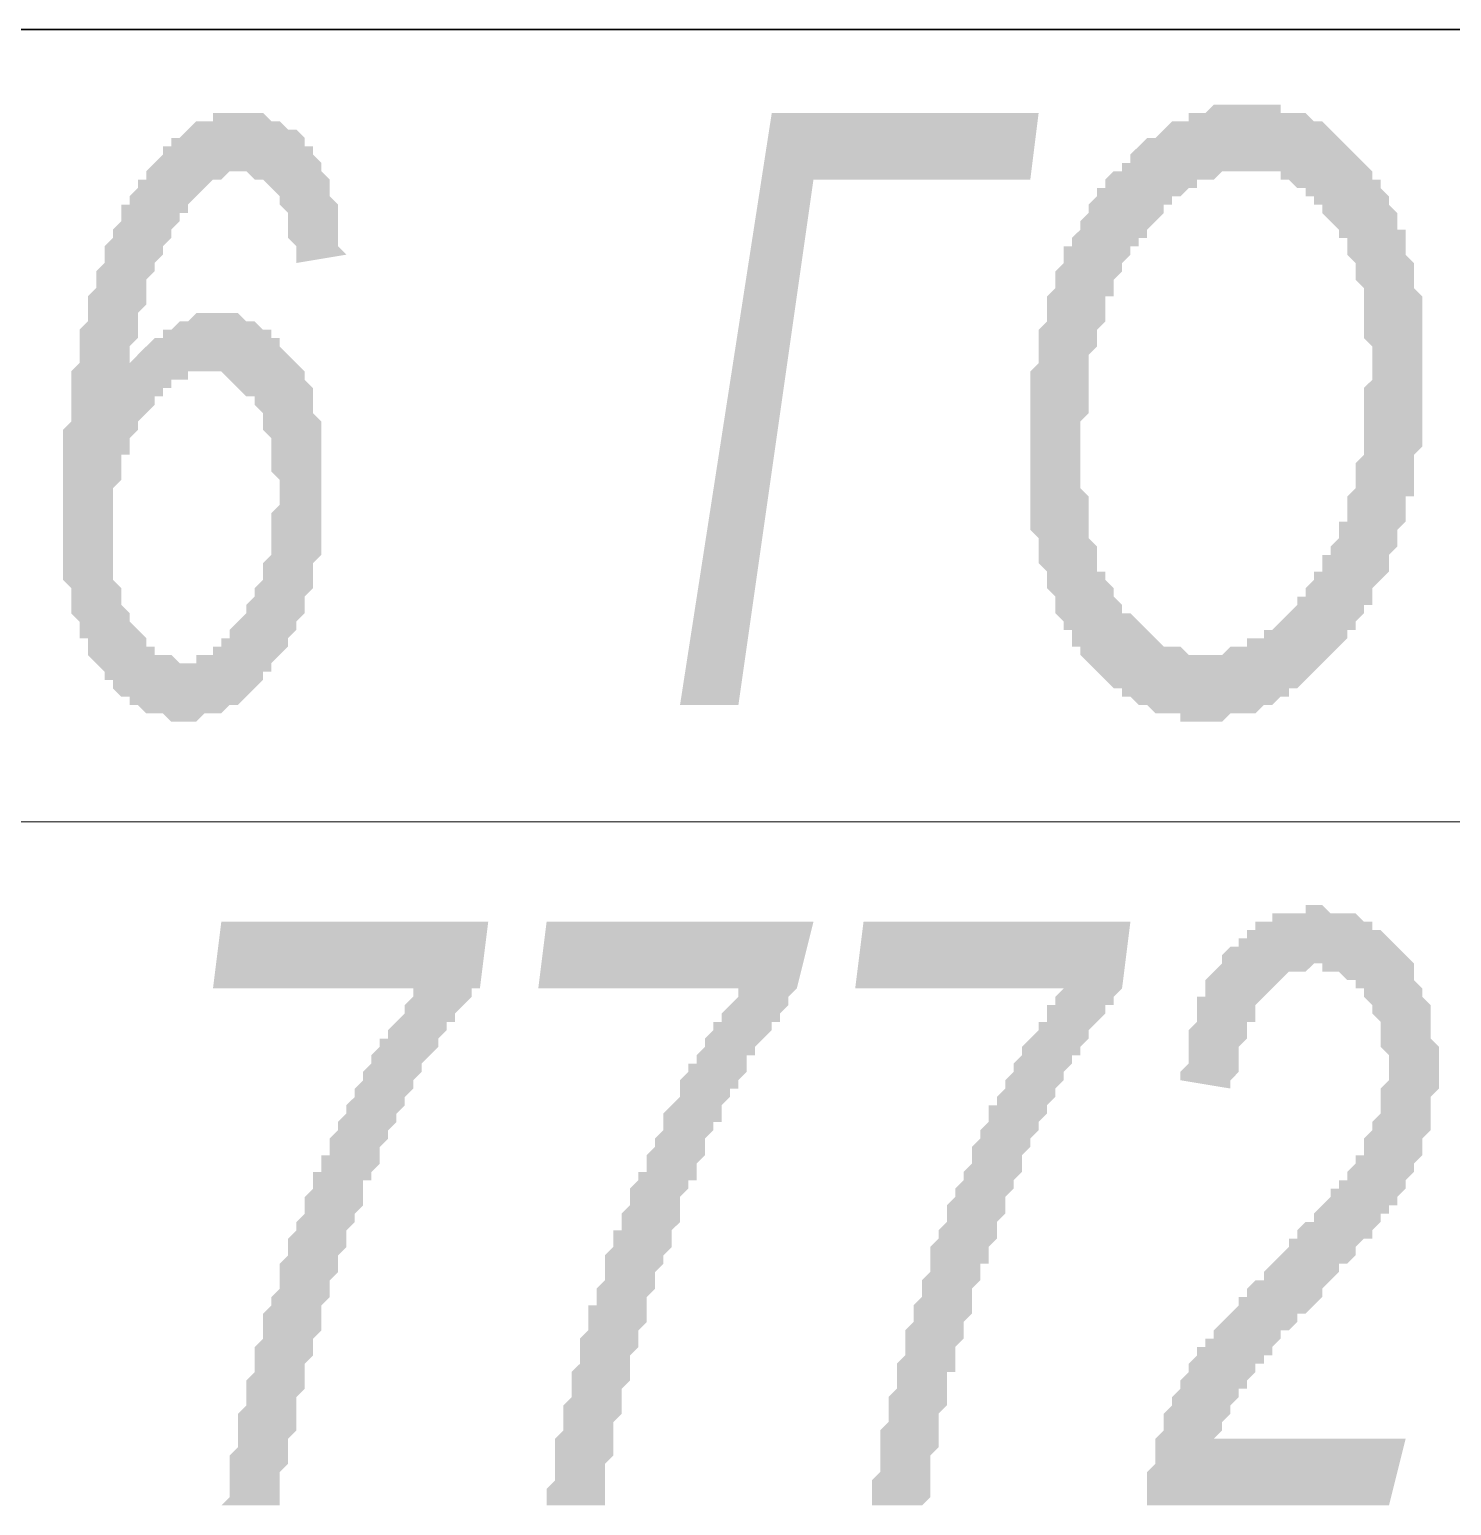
# Model space of a CAD drawing. Header units: millimetres. Extents: x 1372 to 666090, y 1285 to 31551.
# Drawn here: x 629435 to 630146, y 26749 to 27487 of the extents above; entities that cross this region are included whole.
import ezdxf

# ---------------------------------------------------------------- set-up
doc = ezdxf.new("R2010")
doc.units = ezdxf.units.MM
doc.layers.add('PDF _0', color=7, linetype='Continuous')
doc.layers.add('PDF _Аннотация - Текст_Ном._пера__1', color=7, linetype='Continuous')

msp = doc.modelspace()

# ---------------------------------------------------------------- hatches: boundary and pattern name
at = {"layer": 'PDF _Аннотация - Текст_Ном._пера__1', "transparency": 33554559}
h = msp.add_hatch(color=256, dxfattribs=at)
h.paths.add_polyline_path([(629485.05, 27320.17), (629489.22, 27324.35), (629489.22, 27324.35), (629493.39, 27328.52), (629493.39, 27328.52), (629497.56, 27332.69), (629501.73, 27332.69), (629501.73, 27336.86), (629505.91, 27336.86), (629505.91, 27336.86), (629510.08, 27341.03), (629514.25, 27341.03), (629514.25, 27341.03), (629518.42, 27345.2), (629522.59, 27345.2), (629522.59, 27345.2), (629526.76, 27345.2), (629526.76, 27345.2), (629530.93, 27345.2), (629535.1, 27345.2), (629535.1, 27345.2), (629539.28, 27345.2), (629543.45, 27341.03), (629543.45, 27341.03), (629547.62, 27341.03), (629551.79, 27336.86), (629551.79, 27336.86), (629555.96, 27336.86), (629555.96, 27332.69), (629560.13, 27332.69), (629560.13, 27328.52), (629564.3, 27324.35), (629564.3, 27324.35), (629568.48, 27320.17), (629568.48, 27320.17), (629572.65, 27316), (629572.65, 27311.83), (629572.65, 27311.83), (629576.82, 27307.66), (629576.82, 27303.49), (629576.82, 27299.32), (629576.82, 27295.15), (629580.99, 27290.97), (629580.99, 27286.8), (629580.99, 27282.63), (629580.99, 27282.63), (629580.99, 27278.46), (629580.99, 27270.12), (629580.99, 27265.95), (629580.99, 27261.78), (629580.99, 27261.78), (629580.99, 27253.43), (629580.99, 27249.26), (629580.99, 27245.09), (629580.99, 27240.92), (629580.99, 27240.92), (629580.99, 27236.75), (629580.99, 27232.58), (629580.99, 27228.4), (629580.99, 27224.23), (629576.82, 27220.06), (629576.82, 27215.89), (629576.82, 27211.72), (629576.82, 27207.55), (629572.65, 27203.38), (629572.65, 27199.2), (629572.65, 27199.2), (629572.65, 27195.03), (629568.48, 27190.86), (629568.48, 27186.69), (629564.3, 27182.52), (629564.3, 27182.52), (629564.3, 27178.35), (629560.13, 27174.18), (629560.13, 27174.18), (629555.96, 27170), (629555.96, 27165.83), (629551.79, 27165.83), (629551.79, 27161.66), (629547.62, 27157.49), (629547.62, 27157.49), (629543.45, 27153.32), (629543.45, 27153.32), (629539.28, 27149.15), (629535.1, 27149.15), (629535.1, 27149.15), (629530.93, 27144.98), (629530.93, 27144.98), (629526.76, 27144.98), (629522.59, 27144.98), (629522.59, 27144.98), (629518.42, 27140.8), (629514.25, 27140.8), (629514.25, 27140.8), (629510.08, 27140.8), (629510.08, 27140.8), (629505.91, 27140.8), (629501.73, 27144.98), (629501.73, 27144.98), (629497.56, 27144.98), (629493.39, 27144.98), (629493.39, 27144.98), (629489.22, 27149.15), (629485.05, 27149.15), (629485.05, 27153.32), (629480.88, 27153.32), (629480.88, 27153.32), (629476.71, 27157.49), (629476.71, 27161.66), (629472.53, 27161.66), (629472.53, 27165.83), (629468.36, 27170), (629468.36, 27170), (629468.36, 27170), (629464.19, 27174.18), (629464.19, 27178.35), (629464.19, 27182.52), (629460.02, 27182.52), (629460.02, 27186.69), (629460.02, 27190.86), (629455.85, 27195.03), (629455.85, 27199.2), (629455.85, 27199.2), (629455.85, 27203.38), (629455.85, 27207.55), (629451.68, 27211.72), (629451.68, 27215.89), (629451.68, 27220.06), (629451.68, 27224.23), (629451.68, 27228.4), (629451.68, 27236.75), (629451.68, 27240.92), (629451.68, 27245.09), (629451.68, 27245.09), (629451.68, 27249.26), (629451.68, 27253.43), (629451.68, 27257.6), (629451.68, 27261.78), (629451.68, 27265.95), (629451.68, 27270.12), (629451.68, 27274.29), (629451.68, 27278.46), (629451.68, 27282.63), (629451.68, 27286.8), (629455.85, 27290.97), (629455.85, 27295.15), (629455.85, 27299.32), (629455.85, 27303.49), (629455.85, 27307.66), (629455.85, 27311.83), (629455.85, 27316), (629460.02, 27320.17), (629460.02, 27324.35), (629460.02, 27328.52), (629460.02, 27332.69), (629460.02, 27336.86), (629464.19, 27341.03), (629464.19, 27345.2), (629464.19, 27349.37), (629464.19, 27353.55), (629468.36, 27357.72), (629468.36, 27361.89), (629468.36, 27366.06), (629468.36, 27366.06), (629472.53, 27370.23), (629472.53, 27374.4), (629472.53, 27378.57), (629476.71, 27382.75), (629476.71, 27386.92), (629476.71, 27386.92), (629480.88, 27391.09), (629480.88, 27395.26), (629480.88, 27399.43), (629485.05, 27399.43), (629485.05, 27403.6), (629489.22, 27407.77), (629489.22, 27411.95), (629493.39, 27411.95), (629493.39, 27416.12), (629497.56, 27420.29), (629497.56, 27420.29), (629501.73, 27424.46), (629501.73, 27428.63), (629505.91, 27428.63), (629505.91, 27432.8), (629510.08, 27432.8), (629510.08, 27432.8), (629514.25, 27436.97), (629514.25, 27436.97), (629518.42, 27441.14), (629518.42, 27441.14), (629522.59, 27441.14), (629526.76, 27441.14), (629526.76, 27445.32), (629530.93, 27445.32), (629535.1, 27445.32), (629539.28, 27445.32), (629539.28, 27445.32), (629543.45, 27445.32), (629543.45, 27445.32), (629547.62, 27445.32), (629551.79, 27445.32), (629551.79, 27445.32), (629555.96, 27441.14), (629560.13, 27441.14), (629560.13, 27441.14), (629564.3, 27436.97), (629568.48, 27436.97), (629568.48, 27436.97), (629572.65, 27432.8), (629572.65, 27428.63), (629576.82, 27428.63), (629576.82, 27428.63), (629576.82, 27424.46), (629580.99, 27420.29), (629580.99, 27420.29), (629580.99, 27416.12), (629585.16, 27411.95), (629585.16, 27407.77), (629585.16, 27403.6), (629589.33, 27399.43), (629589.33, 27399.43), (629589.33, 27395.26), (629589.33, 27391.09), (629589.33, 27386.92), (629589.33, 27378.57), (629593.5, 27374.4), (629593.5, 27374.4), (629568.48, 27370.23), (629568.48, 27374.4), (629568.48, 27378.57), (629564.3, 27382.75), (629564.3, 27386.92), (629564.3, 27391.09), (629564.3, 27395.26), (629560.13, 27399.43), (629560.13, 27399.43), (629560.13, 27403.6), (629560.13, 27403.6), (629555.96, 27407.77), (629555.96, 27407.77), (629551.79, 27411.95), (629547.62, 27411.95), (629547.62, 27411.95), (629543.45, 27416.12), (629539.28, 27416.12), (629539.28, 27416.12), (629539.28, 27416.12), (629535.1, 27416.12), (629530.93, 27411.95), (629530.93, 27411.95), (629526.76, 27411.95), (629522.59, 27407.77), (629522.59, 27407.77), (629518.42, 27403.6), (629518.42, 27403.6), (629514.25, 27399.43), (629514.25, 27395.26), (629510.08, 27395.26), (629510.08, 27391.09), (629505.91, 27386.92), (629505.91, 27386.92), (629505.91, 27382.75), (629501.73, 27378.57), (629501.73, 27374.4), (629497.56, 27370.23), (629497.56, 27366.06), (629497.56, 27366.06), (629493.39, 27361.89), (629493.39, 27357.72), (629493.39, 27353.55), (629493.39, 27349.37), (629489.22, 27345.2), (629489.22, 27341.03), (629489.22, 27336.86), (629489.22, 27332.69), (629485.05, 27328.52), (629485.05, 27324.35), (629485.05, 27320.17), (629485.05, 27320.17)], flags=0)
h.paths.add_polyline_path([(629476.71, 27232.58), (629476.71, 27228.4), (629476.71, 27224.23), (629476.71, 27220.06), (629476.71, 27215.89), (629476.71, 27211.72), (629480.88, 27207.55), (629480.88, 27203.38), (629480.88, 27199.2), (629485.05, 27195.03), (629485.05, 27190.86), (629485.05, 27190.86), (629489.22, 27186.69), (629489.22, 27186.69), (629493.39, 27182.52), (629493.39, 27178.35), (629497.56, 27178.35), (629497.56, 27174.18), (629501.73, 27174.18), (629505.91, 27174.18), (629505.91, 27174.18), (629510.08, 27170), (629510.08, 27170), (629510.08, 27170), (629514.25, 27170), (629518.42, 27170), (629518.42, 27174.18), (629522.59, 27174.18), (629526.76, 27174.18), (629526.76, 27178.35), (629530.93, 27178.35), (629530.93, 27182.52), (629535.1, 27182.52), (629535.1, 27186.69), (629539.28, 27190.86), (629539.28, 27190.86), (629543.45, 27195.03), (629543.45, 27199.2), (629547.62, 27203.38), (629547.62, 27203.38), (629547.62, 27207.55), (629551.79, 27211.72), (629551.79, 27211.72), (629551.79, 27215.89), (629551.79, 27220.06), (629555.96, 27224.23), (629555.96, 27228.4), (629555.96, 27232.58), (629555.96, 27236.75), (629555.96, 27240.92), (629555.96, 27245.09), (629560.13, 27249.26), (629560.13, 27253.43), (629560.13, 27257.6), (629560.13, 27261.78), (629555.96, 27265.95), (629555.96, 27270.12), (629555.96, 27274.29), (629555.96, 27278.46), (629555.96, 27282.63), (629555.96, 27282.63), (629551.79, 27286.8), (629551.79, 27290.97), (629551.79, 27295.15), (629547.62, 27299.32), (629547.62, 27299.32), (629547.62, 27303.49), (629543.45, 27303.49), (629539.28, 27307.66), (629539.28, 27307.66), (629535.1, 27311.83), (629535.1, 27311.83), (629530.93, 27316), (629526.76, 27316), (629526.76, 27316), (629522.59, 27316), (629522.59, 27316), (629518.42, 27316), (629518.42, 27316), (629514.25, 27316), (629514.25, 27311.83), (629510.08, 27311.83), (629505.91, 27311.83), (629505.91, 27307.66), (629501.73, 27307.66), (629501.73, 27303.49), (629497.56, 27303.49), (629497.56, 27299.32), (629493.39, 27295.15), (629489.22, 27290.97), (629489.22, 27290.97), (629489.22, 27290.97), (629489.22, 27286.8), (629485.05, 27282.63), (629485.05, 27278.46), (629485.05, 27274.29), (629480.88, 27274.29), (629480.88, 27270.12), (629480.88, 27265.95), (629480.88, 27261.78), (629476.71, 27257.6), (629476.71, 27253.43), (629476.71, 27249.26), (629476.71, 27245.09), (629476.71, 27240.92), (629476.71, 27236.75), (629476.71, 27232.58), (629476.71, 27232.58)], flags=0)
for points in [[(629806.25, 27445.32), (629939.73, 27445.32), (629935.56, 27411.95), (629827.1, 27411.95), (629789.56, 27149.15), (629760.36, 27149.15)], [(629993.96, 26748.69), (629993.96, 26752.87), (629993.96, 26757.04), (629993.96, 26761.21), (629993.96, 26765.38), (629998.13, 26769.55), (629998.13, 26773.72), (629998.13, 26777.89), (629998.13, 26782.06), (630002.3, 26786.24), (630002.3, 26790.41), (630002.3, 26790.41), (630002.3, 26794.58), (630006.47, 26798.75), (630006.47, 26798.75), (630006.47, 26802.92), (630010.64, 26807.09), (630010.64, 26811.26), (630014.81, 26815.44), (630014.81, 26815.44), (630014.81, 26819.61), (630018.99, 26823.78), (630018.99, 26827.95), (630023.16, 26827.95), (630023.16, 26827.95), (630023.16, 26832.12), (630027.33, 26832.12), (630027.33, 26836.29), (630027.33, 26836.29), (630031.5, 26840.46), (630031.5, 26840.46), (630035.67, 26844.64), (630035.67, 26844.64), (630039.84, 26848.81), (630039.84, 26852.98), (630044.01, 26852.98), (630044.01, 26857.15), (630048.19, 26861.32), (630052.36, 26861.32), (630052.36, 26865.49), (630056.53, 26869.66), (630060.7, 26873.84), (630064.87, 26878.01), (630064.87, 26882.18), (630069.04, 26882.18), (630069.04, 26886.35), (630073.21, 26890.52), (630077.39, 26890.52), (630077.39, 26894.69), (630081.56, 26898.86), (630081.56, 26898.86), (630085.73, 26903.04), (630085.73, 26907.21), (630089.9, 26907.21), (630089.9, 26911.38), (630094.07, 26911.38), (630094.07, 26915.55), (630094.07, 26915.55), (630098.24, 26919.72), (630098.24, 26923.89), (630102.41, 26923.89), (630102.41, 26928.06), (630102.41, 26932.24), (630106.59, 26936.41), (630106.59, 26940.58), (630106.59, 26940.58), (630110.76, 26944.75), (630110.76, 26944.75), (630110.76, 26948.92), (630110.76, 26953.09), (630110.76, 26957.26), (630114.93, 26961.43), (630114.93, 26965.61), (630114.93, 26969.78), (630114.93, 26973.95), (630110.76, 26978.12), (630110.76, 26982.29), (630110.76, 26986.46), (630110.76, 26986.46), (630110.76, 26990.63), (630106.59, 26994.81), (630106.59, 26998.98), (630102.41, 27003.15), (630102.41, 27003.15), (630102.41, 27007.32), (630098.24, 27007.32), (630098.24, 27011.49), (630094.07, 27011.49), (630089.9, 27015.66), (630089.9, 27015.66), (630085.73, 27015.66), (630081.56, 27015.66), (630081.56, 27019.83), (630077.39, 27019.83), (630073.21, 27015.66), (630073.21, 27015.66), (630069.04, 27015.66), (630069.04, 27015.66), (630064.87, 27015.66), (630060.7, 27011.49), (630060.7, 27011.49), (630056.53, 27007.32), (630056.53, 27007.32), (630052.36, 27003.15), (630052.36, 27003.15), (630048.19, 26998.98), (630048.19, 26994.81), (630048.19, 26990.63), (630044.01, 26990.63), (630044.01, 26986.46), (630044.01, 26982.29), (630039.84, 26978.12), (630039.84, 26973.95), (630039.84, 26969.78), (630039.84, 26965.61), (630035.67, 26961.43), (630035.67, 26957.26), (630010.64, 26961.43), (630010.64, 26965.61), (630014.81, 26969.78), (630014.81, 26973.95), (630014.81, 26978.12), (630014.81, 26982.29), (630014.81, 26986.46), (630018.99, 26990.63), (630018.99, 26994.81), (630018.99, 26998.98), (630018.99, 27003.15), (630023.16, 27003.15), (630023.16, 27007.32), (630023.16, 27011.49), (630027.33, 27015.66), (630027.33, 27015.66), (630031.5, 27019.83), (630031.5, 27024.01), (630031.5, 27024.01), (630035.67, 27028.18), (630039.84, 27028.18), (630039.84, 27032.35), (630044.01, 27032.35), (630044.01, 27036.52), (630048.19, 27036.52), (630048.19, 27040.69), (630052.36, 27040.69), (630056.53, 27040.69), (630056.53, 27044.86), (630060.7, 27044.86), (630064.87, 27044.86), (630064.87, 27044.86), (630069.04, 27044.86), (630073.21, 27044.86), (630073.21, 27049.03), (630077.39, 27049.03), (630081.56, 27049.03), (630085.73, 27044.86), (630085.73, 27044.86), (630089.9, 27044.86), (630094.07, 27044.86), (630094.07, 27044.86), (630098.24, 27044.86), (630102.41, 27040.69), (630102.41, 27040.69), (630106.59, 27040.69), (630106.59, 27036.52), (630110.76, 27036.52), (630110.76, 27036.52), (630114.93, 27032.35), (630119.1, 27028.18), (630119.1, 27028.18), (630123.27, 27024.01), (630123.27, 27024.01), (630127.44, 27019.83), (630127.44, 27015.66), (630127.44, 27011.49), (630131.61, 27007.32), (630131.61, 27007.32), (630131.61, 27003.15), (630135.79, 26998.98), (630135.79, 26994.81), (630135.79, 26990.63), (630135.79, 26986.46), (630135.79, 26982.29), (630139.96, 26978.12), (630139.96, 26973.95), (630139.96, 26973.95), (630139.96, 26969.78), (630139.96, 26969.78), (630139.96, 26965.61), (630139.96, 26961.43), (630139.96, 26957.26), (630135.79, 26953.09), (630135.79, 26948.92), (630135.79, 26944.75), (630135.79, 26940.58), (630135.79, 26936.41), (630131.61, 26932.24), (630131.61, 26928.06), (630131.61, 26928.06), (630131.61, 26923.89), (630127.44, 26919.72), (630127.44, 26915.55), (630123.27, 26911.38), (630123.27, 26911.38), (630123.27, 26911.38), (630123.27, 26907.21), (630123.27, 26907.21), (630119.1, 26903.04), (630119.1, 26903.04), (630119.1, 26898.86), (630114.93, 26898.86), (630114.93, 26894.69), (630110.76, 26894.69), (630110.76, 26890.52), (630110.76, 26890.52), (630106.59, 26886.35), (630106.59, 26882.18), (630102.41, 26882.18), (630098.24, 26878.01), (630098.24, 26873.84), (630094.07, 26869.66), (630089.9, 26869.66), (630089.9, 26865.49), (630085.73, 26861.32), (630081.56, 26857.15), (630081.56, 26852.98), (630077.39, 26848.81), (630073.21, 26844.64), (630069.04, 26844.64), (630069.04, 26840.46), (630064.87, 26836.29), (630060.7, 26836.29), (630060.7, 26832.12), (630056.53, 26827.95), (630056.53, 26823.78), (630052.36, 26823.78), (630052.36, 26819.61), (630048.19, 26819.61), (630048.19, 26815.44), (630044.01, 26811.26), (630044.01, 26811.26), (630044.01, 26807.09), (630039.84, 26807.09), (630039.84, 26802.92), (630035.67, 26798.75), (630035.67, 26794.58), (630031.5, 26790.41), (630031.5, 26790.41), (630031.5, 26786.24), (630027.33, 26782.06), (630123.27, 26782.06), (630114.93, 26748.69)], [(629530.93, 26748.69), (629535.1, 26752.87), (629535.1, 26757.04), (629535.1, 26761.21), (629535.1, 26761.21), (629535.1, 26765.38), (629535.1, 26769.55), (629535.1, 26773.72), (629539.28, 26777.89), (629539.28, 26782.06), (629539.28, 26786.24), (629539.28, 26790.41), (629539.28, 26794.58), (629543.45, 26798.75), (629543.45, 26802.92), (629543.45, 26807.09), (629543.45, 26811.26), (629547.62, 26815.44), (629547.62, 26819.61), (629547.62, 26819.61), (629547.62, 26823.78), (629547.62, 26827.95), (629551.79, 26832.12), (629551.79, 26836.29), (629551.79, 26840.46), (629551.79, 26844.64), (629555.96, 26848.81), (629555.96, 26848.81), (629555.96, 26852.98), (629560.13, 26857.15), (629560.13, 26861.32), (629560.13, 26865.49), (629560.13, 26869.66), (629564.3, 26873.84), (629564.3, 26878.01), (629564.3, 26882.18), (629568.48, 26886.35), (629568.48, 26886.35), (629568.48, 26890.52), (629572.65, 26894.69), (629572.65, 26898.86), (629572.65, 26903.04), (629576.82, 26907.21), (629576.82, 26911.38), (629576.82, 26915.55), (629580.99, 26915.55), (629580.99, 26919.72), (629580.99, 26923.89), (629585.16, 26923.89), (629585.16, 26928.06), (629585.16, 26932.24), (629589.33, 26936.41), (629589.33, 26940.58), (629593.5, 26944.75), (629593.5, 26948.92), (629593.5, 26948.92), (629597.68, 26953.09), (629597.68, 26957.26), (629601.85, 26961.43), (629601.85, 26965.61), (629606.02, 26969.78), (629606.02, 26969.78), (629606.02, 26973.95), (629610.19, 26978.12), (629610.19, 26982.29), (629614.36, 26982.29), (629614.36, 26986.46), (629618.53, 26990.63), (629618.53, 26990.63), (629622.7, 26994.81), (629622.7, 26998.98), (629622.7, 26998.98), (629626.88, 27003.15), (629626.88, 27007.32), (629631.05, 27007.32), (629526.76, 27007.32), (629530.93, 27040.69), (629664.42, 27040.69), (629660.25, 27007.32), (629656.08, 27007.32), (629656.08, 27003.15), (629651.9, 26998.98), (629651.9, 26998.98), (629647.73, 26994.81), (629647.73, 26990.63), (629643.56, 26990.63), (629643.56, 26986.46), (629639.39, 26982.29), (629639.39, 26982.29), (629639.39, 26978.12), (629635.22, 26973.95), (629635.22, 26973.95), (629631.05, 26969.78), (629631.05, 26965.61), (629626.88, 26961.43), (629626.88, 26957.26), (629626.88, 26957.26), (629622.7, 26953.09), (629622.7, 26948.92), (629618.53, 26944.75), (629618.53, 26940.58), (629618.53, 26940.58), (629614.36, 26936.41), (629614.36, 26932.24), (629610.19, 26928.06), (629610.19, 26923.89), (629610.19, 26919.72), (629606.02, 26915.55), (629606.02, 26911.38), (629601.85, 26911.38), (629601.85, 26907.21), (629601.85, 26903.04), (629601.85, 26898.86), (629597.68, 26894.69), (629597.68, 26890.52), (629593.5, 26886.35), (629593.5, 26882.18), (629593.5, 26878.01), (629589.33, 26873.84), (629589.33, 26869.66), (629589.33, 26869.66), (629589.33, 26865.49), (629585.16, 26861.32), (629585.16, 26857.15), (629585.16, 26852.98), (629580.99, 26848.81), (629580.99, 26844.64), (629580.99, 26840.46), (629580.99, 26836.29), (629576.82, 26832.12), (629576.82, 26827.95), (629576.82, 26823.78), (629572.65, 26819.61), (629572.65, 26815.44), (629572.65, 26815.44), (629572.65, 26811.26), (629572.65, 26807.09), (629568.48, 26802.92), (629568.48, 26798.75), (629568.48, 26794.58), (629568.48, 26790.41), (629568.48, 26786.24), (629564.3, 26782.06), (629564.3, 26777.89), (629564.3, 26773.72), (629564.3, 26773.72), (629564.3, 26769.55), (629560.13, 26765.38), (629560.13, 26761.21), (629560.13, 26757.04), (629560.13, 26752.87), (629560.13, 26748.69), (629560.13, 26748.69)], [(629693.62, 26748.69), (629693.62, 26752.87), (629693.62, 26757.04), (629697.79, 26761.21), (629697.79, 26761.21), (629697.79, 26765.38), (629697.79, 26769.55), (629697.79, 26773.72), (629697.79, 26777.89), (629697.79, 26782.06), (629701.96, 26786.24), (629701.96, 26790.41), (629701.96, 26794.58), (629701.96, 26798.75), (629706.13, 26802.92), (629706.13, 26807.09), (629706.13, 26811.26), (629706.13, 26815.44), (629710.3, 26819.61), (629710.3, 26819.61), (629710.3, 26823.78), (629710.3, 26827.95), (629710.3, 26832.12), (629714.47, 26836.29), (629714.47, 26840.46), (629714.47, 26844.64), (629714.47, 26848.81), (629718.65, 26848.81), (629718.65, 26852.98), (629718.65, 26857.15), (629722.82, 26861.32), (629722.82, 26865.49), (629722.82, 26869.66), (629722.82, 26873.84), (629726.99, 26878.01), (629726.99, 26882.18), (629726.99, 26886.35), (629731.16, 26886.35), (629731.16, 26890.52), (629731.16, 26894.69), (629735.33, 26898.86), (629735.33, 26903.04), (629735.33, 26907.21), (629739.5, 26911.38), (629739.5, 26915.55), (629743.67, 26915.55), (629743.67, 26919.72), (629743.67, 26923.89), (629743.67, 26923.89), (629747.85, 26928.06), (629747.85, 26932.24), (629752.02, 26936.41), (629752.02, 26940.58), (629752.02, 26944.75), (629756.19, 26948.92), (629756.19, 26948.92), (629760.36, 26953.09), (629760.36, 26957.26), (629760.36, 26961.43), (629764.53, 26965.61), (629764.53, 26969.78), (629768.7, 26969.78), (629768.7, 26973.95), (629772.87, 26978.12), (629772.87, 26982.29), (629772.87, 26982.29), (629777.05, 26986.46), (629777.05, 26990.63), (629781.22, 26990.63), (629781.22, 26994.81), (629785.39, 26998.98), (629785.39, 26998.98), (629789.56, 27003.15), (629789.56, 27007.32), (629789.56, 27007.32), (629689.45, 27007.32), (629693.62, 27040.69), (629827.1, 27040.69), (629818.76, 27007.32), (629818.76, 27007.32), (629814.59, 27003.15), (629814.59, 26998.98), (629814.59, 26998.98), (629810.42, 26994.81), (629810.42, 26990.63), (629806.25, 26990.63), (629806.25, 26986.46), (629802.07, 26982.29), (629802.07, 26982.29), (629797.9, 26978.12), (629797.9, 26973.95), (629793.73, 26973.95), (629793.73, 26969.78), (629793.73, 26965.61), (629789.56, 26961.43), (629789.56, 26957.26), (629785.39, 26957.26), (629785.39, 26953.09), (629781.22, 26948.92), (629781.22, 26944.75), (629781.22, 26940.58), (629777.05, 26940.58), (629777.05, 26936.41), (629772.87, 26932.24), (629772.87, 26928.06), (629772.87, 26923.89), (629768.7, 26919.72), (629768.7, 26915.55), (629768.7, 26911.38), (629764.53, 26911.38), (629764.53, 26907.21), (629760.36, 26903.04), (629760.36, 26898.86), (629760.36, 26894.69), (629760.36, 26890.52), (629756.19, 26886.35), (629756.19, 26882.18), (629756.19, 26878.01), (629752.02, 26873.84), (629752.02, 26869.66), (629752.02, 26869.66), (629747.85, 26865.49), (629747.85, 26861.32), (629747.85, 26857.15), (629743.67, 26852.98), (629743.67, 26848.81), (629743.67, 26844.64), (629743.67, 26840.46), (629739.5, 26836.29), (629739.5, 26832.12), (629739.5, 26827.95), (629735.33, 26823.78), (629735.33, 26819.61), (629735.33, 26815.44), (629735.33, 26815.44), (629735.33, 26811.26), (629731.16, 26807.09), (629731.16, 26802.92), (629731.16, 26798.75), (629731.16, 26794.58), (629726.99, 26790.41), (629726.99, 26786.24), (629726.99, 26782.06), (629726.99, 26777.89), (629726.99, 26773.72), (629726.99, 26773.72), (629722.82, 26769.55), (629722.82, 26765.38), (629722.82, 26761.21), (629722.82, 26757.04), (629722.82, 26752.87), (629722.82, 26748.69), (629722.82, 26748.69)], [(629856.3, 26748.69), (629856.3, 26752.87), (629856.3, 26757.04), (629856.3, 26761.21), (629856.3, 26761.21), (629860.47, 26765.38), (629860.47, 26769.55), (629860.47, 26773.72), (629860.47, 26777.89), (629860.47, 26782.06), (629860.47, 26786.24), (629864.64, 26790.41), (629864.64, 26794.58), (629864.64, 26798.75), (629864.64, 26802.92), (629868.82, 26807.09), (629868.82, 26811.26), (629868.82, 26815.44), (629868.82, 26819.61), (629868.82, 26819.61), (629872.99, 26823.78), (629872.99, 26827.95), (629872.99, 26832.12), (629872.99, 26836.29), (629877.16, 26840.46), (629877.16, 26844.64), (629877.16, 26848.81), (629877.16, 26848.81), (629881.33, 26852.98), (629881.33, 26857.15), (629881.33, 26861.32), (629885.5, 26865.49), (629885.5, 26869.66), (629885.5, 26873.84), (629885.5, 26878.01), (629889.67, 26882.18), (629889.67, 26886.35), (629889.67, 26886.35), (629893.84, 26890.52), (629893.84, 26894.69), (629893.84, 26898.86), (629898.02, 26903.04), (629898.02, 26907.21), (629902.19, 26911.38), (629902.19, 26915.55), (629902.19, 26915.55), (629906.36, 26919.72), (629906.36, 26923.89), (629906.36, 26923.89), (629906.36, 26928.06), (629910.53, 26932.24), (629910.53, 26936.41), (629914.7, 26940.58), (629914.7, 26944.75), (629914.7, 26948.92), (629918.87, 26948.92), (629918.87, 26953.09), (629923.04, 26957.26), (629923.04, 26961.43), (629927.22, 26965.61), (629927.22, 26969.78), (629927.22, 26969.78), (629931.39, 26973.95), (629931.39, 26978.12), (629935.56, 26982.29), (629935.56, 26982.29), (629939.73, 26986.46), (629939.73, 26990.63), (629943.9, 26990.63), (629943.9, 26994.81), (629943.9, 26998.98), (629948.07, 26998.98), (629948.07, 27003.15), (629952.24, 27007.32), (629952.24, 27007.32), (629847.96, 27007.32), (629852.13, 27040.69), (629985.62, 27040.69), (629981.44, 27007.32), (629981.44, 27007.32), (629977.27, 27003.15), (629977.27, 26998.98), (629973.1, 26998.98), (629973.1, 26994.81), (629968.93, 26990.63), (629968.93, 26990.63), (629964.76, 26986.46), (629964.76, 26982.29), (629964.76, 26982.29), (629960.59, 26978.12), (629960.59, 26973.95), (629956.42, 26973.95), (629956.42, 26969.78), (629952.24, 26965.61), (629952.24, 26961.43), (629948.07, 26957.26), (629948.07, 26957.26), (629948.07, 26953.09), (629943.9, 26948.92), (629943.9, 26944.75), (629939.73, 26940.58), (629939.73, 26940.58), (629939.73, 26936.41), (629935.56, 26932.24), (629935.56, 26928.06), (629931.39, 26923.89), (629931.39, 26919.72), (629931.39, 26915.55), (629927.22, 26911.38), (629927.22, 26911.38), (629927.22, 26907.21), (629923.04, 26903.04), (629923.04, 26898.86), (629923.04, 26894.69), (629918.87, 26890.52), (629918.87, 26886.35), (629918.87, 26882.18), (629914.7, 26878.01), (629914.7, 26873.84), (629914.7, 26869.66), (629910.53, 26869.66), (629910.53, 26865.49), (629910.53, 26861.32), (629906.36, 26857.15), (629906.36, 26852.98), (629906.36, 26848.81), (629906.36, 26844.64), (629902.19, 26840.46), (629902.19, 26836.29), (629902.19, 26832.12), (629898.02, 26827.95), (629898.02, 26823.78), (629898.02, 26819.61), (629898.02, 26815.44), (629893.84, 26815.44), (629893.84, 26811.26), (629893.84, 26807.09), (629893.84, 26802.92), (629893.84, 26798.75), (629889.67, 26794.58), (629889.67, 26790.41), (629889.67, 26786.24), (629889.67, 26782.06), (629889.67, 26777.89), (629885.5, 26773.72), (629885.5, 26773.72), (629885.5, 26769.55), (629885.5, 26765.38), (629885.5, 26761.21), (629885.5, 26757.04), (629885.5, 26752.87), (629881.33, 26748.69), (629881.33, 26748.69)]]:
    msp.add_hatch(color=256, dxfattribs=at).paths.add_polyline_path(points)
h = msp.add_hatch(color=256, dxfattribs=at)
h.paths.add_polyline_path([(629935.56, 27270.12), (629935.56, 27274.29), (629935.56, 27282.63), (629935.56, 27286.8), (629935.56, 27290.97), (629935.56, 27295.15), (629935.56, 27299.32), (629935.56, 27303.49), (629935.56, 27307.66), (629935.56, 27311.83), (629935.56, 27316), (629939.73, 27320.17), (629939.73, 27324.35), (629939.73, 27328.52), (629939.73, 27332.69), (629939.73, 27336.86), (629939.73, 27336.86), (629943.9, 27341.03), (629943.9, 27345.2), (629943.9, 27349.37), (629943.9, 27353.55), (629948.07, 27357.72), (629948.07, 27361.89), (629948.07, 27361.89), (629948.07, 27366.06), (629952.24, 27370.23), (629952.24, 27374.4), (629952.24, 27378.57), (629956.42, 27378.57), (629956.42, 27382.75), (629960.59, 27386.92), (629960.59, 27391.09), (629960.59, 27391.09), (629964.76, 27395.26), (629964.76, 27399.43), (629964.76, 27399.43), (629968.93, 27403.6), (629968.93, 27407.77), (629973.1, 27407.77), (629973.1, 27411.95), (629977.27, 27416.12), (629981.44, 27416.12), (629981.44, 27420.29), (629985.62, 27420.29), (629985.62, 27424.46), (629989.79, 27428.63), (629989.79, 27428.63), (629993.96, 27432.8), (629993.96, 27432.8), (629998.13, 27432.8), (630002.3, 27436.97), (630002.3, 27436.97), (630006.47, 27441.14), (630006.47, 27441.14), (630010.64, 27441.14), (630014.81, 27441.14), (630014.81, 27445.32), (630018.99, 27445.32), (630023.16, 27445.32), (630023.16, 27445.32), (630027.33, 27449.49), (630031.5, 27449.49), (630031.5, 27449.49), (630035.67, 27449.49), (630039.84, 27449.49), (630039.84, 27449.49), (630044.01, 27449.49), (630044.01, 27449.49), (630048.19, 27449.49), (630052.36, 27449.49), (630052.36, 27449.49), (630056.53, 27449.49), (630060.7, 27449.49), (630060.7, 27445.32), (630064.87, 27445.32), (630069.04, 27445.32), (630069.04, 27445.32), (630073.21, 27445.32), (630077.39, 27441.14), (630077.39, 27441.14), (630081.56, 27441.14), (630085.73, 27436.97), (630085.73, 27436.97), (630089.9, 27432.8), (630089.9, 27432.8), (630094.07, 27428.63), (630094.07, 27428.63), (630098.24, 27424.46), (630098.24, 27424.46), (630102.41, 27420.29), (630102.41, 27420.29), (630106.59, 27416.12), (630106.59, 27411.95), (630110.76, 27411.95), (630110.76, 27407.77), (630114.93, 27403.6), (630114.93, 27403.6), (630114.93, 27399.43), (630119.1, 27395.26), (630119.1, 27391.09), (630119.1, 27386.92), (630123.27, 27386.92), (630123.27, 27382.75), (630123.27, 27378.57), (630123.27, 27374.4), (630127.44, 27370.23), (630127.44, 27366.06), (630127.44, 27361.89), (630127.44, 27361.89), (630127.44, 27357.72), (630131.61, 27353.55), (630131.61, 27349.37), (630131.61, 27345.2), (630131.61, 27341.03), (630131.61, 27336.86), (630131.61, 27332.69), (630131.61, 27324.35), (630131.61, 27320.17), (630131.61, 27316), (630131.61, 27316), (630131.61, 27311.83), (630131.61, 27307.66), (630131.61, 27303.49), (630131.61, 27299.32), (630131.61, 27295.15), (630131.61, 27290.97), (630131.61, 27286.8), (630131.61, 27282.63), (630131.61, 27278.46), (630127.44, 27274.29), (630127.44, 27270.12), (630127.44, 27265.95), (630127.44, 27261.78), (630127.44, 27257.6), (630127.44, 27253.43), (630123.27, 27253.43), (630123.27, 27249.26), (630123.27, 27245.09), (630123.27, 27240.92), (630119.1, 27236.75), (630119.1, 27236.75), (630119.1, 27232.58), (630119.1, 27228.4), (630114.93, 27224.23), (630114.93, 27220.06), (630114.93, 27215.89), (630110.76, 27211.72), (630110.76, 27211.72), (630106.59, 27207.55), (630106.59, 27203.38), (630106.59, 27199.2), (630102.41, 27199.2), (630102.41, 27195.03), (630098.24, 27190.86), (630098.24, 27186.69), (630098.24, 27186.69), (630094.07, 27186.69), (630094.07, 27182.52), (630089.9, 27178.35), (630089.9, 27178.35), (630085.73, 27174.18), (630081.56, 27170), (630081.56, 27170), (630077.39, 27165.83), (630077.39, 27165.83), (630073.21, 27161.66), (630073.21, 27161.66), (630069.04, 27157.49), (630064.87, 27157.49), (630064.87, 27153.32), (630060.7, 27153.32), (630060.7, 27153.32), (630056.53, 27149.15), (630052.36, 27149.15), (630052.36, 27149.15), (630048.19, 27144.98), (630044.01, 27144.98), (630044.01, 27144.98), (630039.84, 27144.98), (630035.67, 27144.98), (630035.67, 27144.98), (630031.5, 27140.8), (630027.33, 27140.8), (630023.16, 27140.8), (630023.16, 27140.8), (630023.16, 27140.8), (630018.99, 27140.8), (630014.81, 27140.8), (630010.64, 27140.8), (630010.64, 27144.98), (630006.47, 27144.98), (630002.3, 27144.98), (630002.3, 27144.98), (629998.13, 27144.98), (629993.96, 27149.15), (629993.96, 27149.15), (629989.79, 27149.15), (629989.79, 27149.15), (629985.62, 27153.32), (629981.44, 27153.32), (629981.44, 27157.49), (629977.27, 27157.49), (629977.27, 27157.49), (629973.1, 27161.66), (629973.1, 27161.66), (629968.93, 27165.83), (629964.76, 27170), (629964.76, 27170), (629960.59, 27174.18), (629960.59, 27178.35), (629956.42, 27178.35), (629956.42, 27182.52), (629956.42, 27186.69), (629952.24, 27186.69), (629952.24, 27190.86), (629948.07, 27195.03), (629948.07, 27199.2), (629948.07, 27203.38), (629943.9, 27207.55), (629943.9, 27207.55), (629943.9, 27211.72), (629943.9, 27215.89), (629939.73, 27220.06), (629939.73, 27220.06), (629939.73, 27224.23), (629939.73, 27228.4), (629939.73, 27232.58), (629935.56, 27236.75), (629935.56, 27240.92), (629935.56, 27245.09), (629935.56, 27249.26), (629935.56, 27253.43), (629935.56, 27257.6), (629935.56, 27261.78), (629935.56, 27265.95), (629935.56, 27270.12), (629935.56, 27270.12)], flags=0)
h.paths.add_polyline_path([(629960.59, 27270.12), (629960.59, 27265.95), (629960.59, 27261.78), (629960.59, 27257.6), (629964.76, 27253.43), (629964.76, 27249.26), (629964.76, 27245.09), (629964.76, 27240.92), (629964.76, 27236.75), (629964.76, 27232.58), (629968.93, 27228.4), (629968.93, 27224.23), (629968.93, 27220.06), (629968.93, 27220.06), (629968.93, 27215.89), (629973.1, 27215.89), (629973.1, 27211.72), (629977.27, 27207.55), (629977.27, 27203.38), (629977.27, 27203.38), (629981.44, 27199.2), (629981.44, 27195.03), (629985.62, 27195.03), (629989.79, 27190.86), (629989.79, 27190.86), (629993.96, 27186.69), (629993.96, 27186.69), (629998.13, 27182.52), (629998.13, 27182.52), (630002.3, 27178.35), (630006.47, 27178.35), (630006.47, 27178.35), (630010.64, 27178.35), (630014.81, 27174.18), (630014.81, 27174.18), (630018.99, 27174.18), (630023.16, 27174.18), (630023.16, 27174.18), (630027.33, 27174.18), (630031.5, 27174.18), (630031.5, 27174.18), (630035.67, 27178.35), (630039.84, 27178.35), (630039.84, 27178.35), (630044.01, 27178.35), (630044.01, 27182.52), (630048.19, 27182.52), (630052.36, 27182.52), (630052.36, 27186.69), (630052.36, 27186.69), (630056.53, 27186.69), (630060.7, 27190.86), (630060.7, 27190.86), (630064.87, 27195.03), (630064.87, 27195.03), (630069.04, 27199.2), (630069.04, 27203.38), (630073.21, 27203.38), (630073.21, 27207.55), (630077.39, 27211.72), (630077.39, 27215.89), (630081.56, 27215.89), (630081.56, 27220.06), (630081.56, 27224.23), (630085.73, 27224.23), (630085.73, 27228.4), (630089.9, 27232.58), (630089.9, 27236.75), (630089.9, 27240.92), (630094.07, 27240.92), (630094.07, 27245.09), (630094.07, 27249.26), (630094.07, 27253.43), (630098.24, 27257.6), (630098.24, 27261.78), (630098.24, 27261.78), (630098.24, 27265.95), (630098.24, 27270.12), (630102.41, 27274.29), (630102.41, 27278.46), (630102.41, 27282.63), (630102.41, 27286.8), (630102.41, 27290.97), (630102.41, 27295.15), (630102.41, 27299.32), (630102.41, 27303.49), (630102.41, 27307.66), (630106.59, 27311.83), (630106.59, 27316), (630106.59, 27320.17), (630106.59, 27324.35), (630106.59, 27328.52), (630102.41, 27332.69), (630102.41, 27336.86), (630102.41, 27341.03), (630102.41, 27345.2), (630102.41, 27349.37), (630102.41, 27353.55), (630102.41, 27357.72), (630098.24, 27361.89), (630098.24, 27366.06), (630098.24, 27370.23), (630098.24, 27370.23), (630094.07, 27374.4), (630094.07, 27378.57), (630094.07, 27382.75), (630089.9, 27382.75), (630089.9, 27386.92), (630085.73, 27391.09), (630085.73, 27391.09), (630081.56, 27395.26), (630081.56, 27399.43), (630077.39, 27399.43), (630077.39, 27403.6), (630073.21, 27403.6), (630073.21, 27407.77), (630069.04, 27407.77), (630064.87, 27411.95), (630064.87, 27411.95), (630060.7, 27411.95), (630060.7, 27416.12), (630056.53, 27416.12), (630052.36, 27416.12), (630052.36, 27416.12), (630048.19, 27416.12), (630044.01, 27416.12), (630044.01, 27416.12), (630039.84, 27416.12), (630039.84, 27416.12), (630035.67, 27416.12), (630031.5, 27416.12), (630031.5, 27416.12), (630027.33, 27411.95), (630027.33, 27411.95), (630023.16, 27411.95), (630018.99, 27411.95), (630018.99, 27407.77), (630014.81, 27407.77), (630014.81, 27407.77), (630010.64, 27403.6), (630006.47, 27403.6), (630006.47, 27399.43), (630002.3, 27399.43), (630002.3, 27395.26), (629998.13, 27391.09), (629998.13, 27391.09), (629993.96, 27386.92), (629993.96, 27382.75), (629989.79, 27382.75), (629989.79, 27378.57), (629985.62, 27378.57), (629985.62, 27374.4), (629981.44, 27370.23), (629981.44, 27366.06), (629981.44, 27366.06), (629977.27, 27361.89), (629977.27, 27357.72), (629977.27, 27353.55), (629973.1, 27353.55), (629973.1, 27349.37), (629973.1, 27345.2), (629973.1, 27341.03), (629968.93, 27336.86), (629968.93, 27332.69), (629968.93, 27332.69), (629968.93, 27328.52), (629964.76, 27324.35), (629964.76, 27320.17), (629964.76, 27316), (629964.76, 27311.83), (629964.76, 27307.66), (629964.76, 27303.49), (629964.76, 27299.32), (629964.76, 27295.15), (629960.59, 27290.97), (629960.59, 27286.8), (629960.59, 27282.63), (629960.59, 27278.46), (629960.59, 27270.12), (629960.59, 27270.12)], flags=0)

# ---------------------------------------------------------------- linework, layer by layer
at = {"layer": 'PDF _0', "lineweight": 35}
msp.add_lwpolyline([(619774.05, 27487.03), (638090.63, 27487.03)], dxfattribs=at)
at = {"layer": 'PDF _0', "lineweight": 9}
msp.add_lwpolyline([(627428.55, 27090.75), (631791.83, 27090.75)], dxfattribs=at)

doc.saveas('drawing.dxf')
